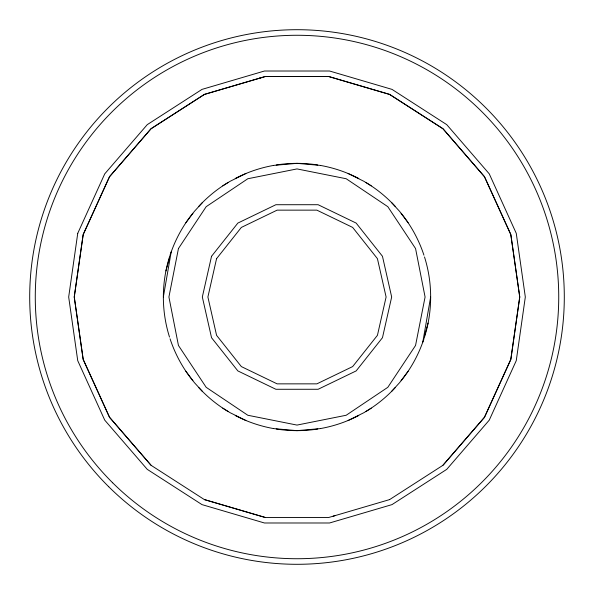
<?xml version="1.0" encoding="UTF-8"?>
<svg xmlns="http://www.w3.org/2000/svg" width="594" height="594" viewBox="0 0 594 594"><rect width="100%" height="100%" fill="white"/><g stroke="black" fill="none" stroke-linecap="round" stroke-linejoin="round"><path stroke-width="0.89" d="M163.35 297L171.206 251.856L165.919 270.938M430.65 297L422.794 342.144L428.081 323.062M185.877 222.75L194.357 211.405L202.502 202.487M408.123 371.25L399.643 382.595L391.498 391.513M443.072 465.169L484.556 417.166L510.914 359.125L519.75 297L510.914 234.89L484.563 176.849L443.087 128.846L389.679 94.446L328.764 76.529L265.251 76.522L204.477 94.379L151.136 128.653L109.615 176.567L83.279 234.236L74.25 297L83.086 359.11L109.437 417.151L150.913 465.154M389.671 499.561L442.864 465.347L484.385 417.434L510.721 359.764L519.75 297L510.721 234.236L484.385 176.567L442.864 128.653L389.523 94.379L328.697 76.522L265.303 76.522L204.329 94.439L150.928 128.831L109.445 176.834L83.086 234.875L74.25 297L83.279 359.764L109.615 417.434L151.136 465.347L204.321 499.554L265.236 517.471L328.749 517.478L389.523 499.621M222.75 185.87L229.96 181.378L245.849 173.53M371.25 408.13L364.04 412.622L348.151 420.47M259.058 78.341L260.825 77.821M333.175 516.179L334.942 515.659M273.715 165.392L297 163.35L320.3 165.399M320.285 428.608L297 430.65L273.7 428.601M204.477 499.621L265.303 517.478M348.151 173.53L364.055 181.385L371.25 185.87M245.849 420.47L229.945 412.615L222.75 408.13M391.498 202.487L399.651 211.412L408.123 222.75M202.502 391.513L194.349 382.588L185.877 371.25M424.495 256.912A133.643 133.643 0 0 1 424.495 337.095M423.938 338.818A133.643 133.643 0 0 1 401.165 380.732M395.248 387.6A133.643 133.643 0 0 1 365.919 411.508M358.798 415.496A133.643 133.643 0 0 1 320.426 428.571M317.753 429.024A133.643 133.643 0 0 1 276.255 429.024M273.582 428.578A133.643 133.643 0 0 1 235.209 415.496M228.096 411.508A133.643 133.643 0 0 1 198.76 387.6M192.842 380.732A133.643 133.643 0 0 1 170.07 338.818M169.513 337.088A133.643 133.643 0 0 1 169.513 256.905M170.07 255.182A133.643 133.643 0 0 1 192.842 213.268M198.76 206.393A133.643 133.643 0 0 1 228.089 182.492M235.209 178.504A133.643 133.643 0 0 1 273.574 165.422M276.247 164.976A133.643 133.643 0 0 1 317.753 164.976M320.426 165.422A133.643 133.643 0 0 1 358.798 178.497M365.911 182.492A133.643 133.643 0 0 1 395.248 206.393M401.165 213.268A133.643 133.643 0 0 1 423.938 255.182M77.74 233.338L68.681 297L77.732 360.655L104.744 420.151L147.26 469.357L201.997 504.618L264.449 522.987L329.544 522.987L391.988 504.618L446.733 469.364L489.248 420.158L516.26 360.662L525.319 297L516.268 233.345L489.256 173.849L446.74 124.643L392.003 89.382L329.551 71.013L264.456 71.013L202.012 89.382L147.267 124.636L104.752 173.842L77.74 233.338M178.452 248.53L168.919 297L178.445 345.463L206.17 387.31L247.809 415.258L296.993 425.081L346.183 415.258L387.815 387.318L415.548 345.47L425.081 297L415.555 248.537L387.83 206.69L346.191 178.742L297.007 168.919L247.817 178.742L206.185 206.682L178.452 248.53M211.531 256.296L202.331 297L211.538 337.719L237.86 370.923L275.891 389.285L318.124 389.278L356.155 370.916L382.469 337.704L391.669 297L382.462 256.281L356.14 223.077L318.109 204.715L275.876 204.722L237.845 223.084L211.531 256.296M216.558 258.68L207.9 297L216.572 335.335L241.35 366.587L277.131 383.858L316.892 383.85L352.665 366.572L377.442 335.32L386.1 297L377.428 258.665L352.65 227.413L316.869 210.142L277.108 210.15L241.335 227.428L216.558 258.68M112.645 482.781A261.731 261.731 0 0 0 550.074 363.766A261.731 261.731 0 0 0 228.289 44.453A261.731 261.731 0 0 0 112.645 482.781M108.717 486.731A267.3 267.3 0 0 0 555.457 365.191A267.3 267.3 0 0 0 226.826 39.078A267.3 267.3 0 0 0 108.717 486.731"/></g></svg>
